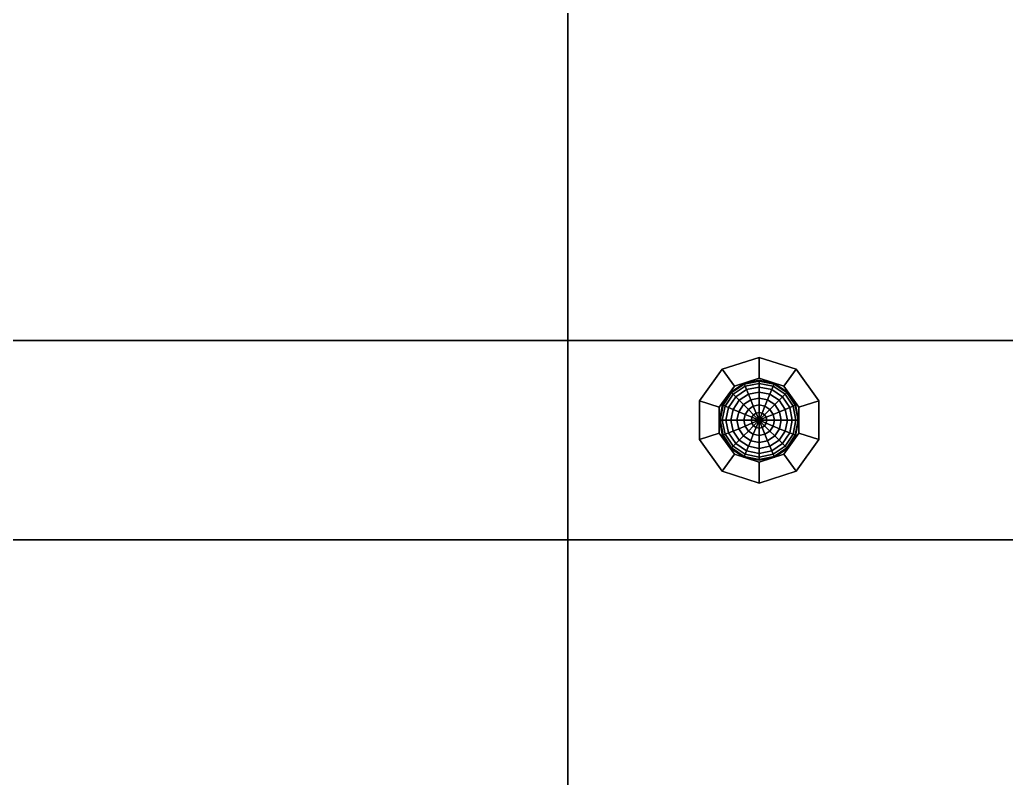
# Model space of a CAD drawing. Header units: millimetres. Extents: x -11 to 11, y -5.8 to 5.8.
# Drawn here: x -9.763 to -8.525, y -4.811 to -3.86 of the extents above; entities that cross this region are included whole.
import ezdxf

# ---------------------------------------------------------------- set-up
doc = ezdxf.new("R2010")
doc.units = ezdxf.units.MM
for name, color, linetype in [('copertura', 8, 'Continuous'), ('cromato', 251, 'Continuous'), ('lampada', 7, 'Continuous'), ('pavimento_balcone', 254, 'Continuous'), ('pavimento_pt', 7, 'Continuous'), ('rolf', 254, 'Continuous')]:
    doc.layers.add(name, color=color, linetype=linetype)

msp = doc.modelspace()

# ---------------------------------------------------------------- linework, layer by layer
at = {"layer": 'copertura'}
for points in [[(-11, -0.0125, 6.3), (-11, -4.2625, 6.3), (0, -4.2625, 6.3), (0, -0.0125, 6.3)], [(-11, -4.2625, 6.3), (-11, -5.7625, 6.3), (3.3, -5.7625, 6.3), (3.3, -4.2625, 6.3)]]:
    msp.add_3dface(points, dxfattribs=at)
at = {"layer": 'cromato'}
for points in [[(-8.835, -4.31, 2.7), (-8.835, -4.2837, 2.7), (-8.8813, -4.2987, 2.7), (-8.8659, -4.32, 2.7)], [(-8.8659, -4.32, 2.675), (-8.8813, -4.2987, 2.675), (-8.835, -4.2837, 2.675), (-8.835, -4.31, 2.675)], [(-8.8813, -4.2987, 2.7), (-8.835, -4.2837, 2.7), (-8.835, -4.2837, 2.675), (-8.8813, -4.2987, 2.675)], [(-8.835, -4.31, 5.7), (-8.835, -4.2837, 5.7), (-8.8813, -4.2987, 5.7), (-8.8659, -4.32, 5.7)], [(-8.8659, -4.32, 5.675), (-8.8813, -4.2987, 5.675), (-8.835, -4.2837, 5.675), (-8.835, -4.31, 5.675)], [(-8.8813, -4.2987, 5.7), (-8.835, -4.2837, 5.7), (-8.835, -4.2837, 5.675), (-8.8813, -4.2987, 5.675)], [(-8.8041, -4.32, 2.7), (-8.7886, -4.2987, 2.7), (-8.835, -4.2837, 2.7), (-8.835, -4.31, 2.7)], [(-8.835, -4.31, 2.675), (-8.835, -4.2837, 2.675), (-8.7886, -4.2987, 2.675), (-8.8041, -4.32, 2.675)], [(-8.835, -4.31, 2.7), (-8.835, -4.2837, 2.7), (-8.835, -4.2837, 2.675), (-8.835, -4.31, 2.675)], [(-8.835, -4.2837, 2.7), (-8.7886, -4.2987, 2.7), (-8.7886, -4.2987, 2.675), (-8.835, -4.2837, 2.675)], [(-8.835, -4.2837, 2.7), (-8.835, -4.31, 2.7), (-8.835, -4.31, 2.675), (-8.835, -4.2837, 2.675)], [(-8.8041, -4.32, 5.7), (-8.7886, -4.2987, 5.7), (-8.835, -4.2837, 5.7), (-8.835, -4.31, 5.7)], [(-8.835, -4.31, 5.675), (-8.835, -4.2837, 5.675), (-8.7886, -4.2987, 5.675), (-8.8041, -4.32, 5.675)], [(-8.835, -4.31, 5.7), (-8.835, -4.2837, 5.7), (-8.835, -4.2837, 5.675), (-8.835, -4.31, 5.675)], [(-8.835, -4.2837, 5.7), (-8.7886, -4.2987, 5.7), (-8.7886, -4.2987, 5.675), (-8.835, -4.2837, 5.675)], [(-8.835, -4.2837, 5.7), (-8.835, -4.31, 5.7), (-8.835, -4.31, 5.675), (-8.835, -4.2837, 5.675)], [(-8.8659, -4.32, 2.7), (-8.8813, -4.2987, 2.7), (-8.91, -4.3382, 2.7), (-8.885, -4.3463, 2.7)], [(-8.885, -4.3463, 2.675), (-8.91, -4.3382, 2.675), (-8.8813, -4.2987, 2.675), (-8.8659, -4.32, 2.675)], [(-8.91, -4.3382, 2.7), (-8.8813, -4.2987, 2.7), (-8.8813, -4.2987, 2.675), (-8.91, -4.3382, 2.675)], [(-8.8659, -4.32, 5.7), (-8.8813, -4.2987, 5.7), (-8.91, -4.3382, 5.7), (-8.885, -4.3463, 5.7)], [(-8.885, -4.3463, 5.675), (-8.91, -4.3382, 5.675), (-8.8813, -4.2987, 5.675), (-8.8659, -4.32, 5.675)], [(-8.91, -4.3382, 5.7), (-8.8813, -4.2987, 5.7), (-8.8813, -4.2987, 5.675), (-8.91, -4.3382, 5.675)], [(-8.8659, -4.32, 2.7), (-8.8813, -4.2987, 2.7), (-8.8813, -4.2987, 2.675), (-8.8659, -4.32, 2.675)], [(-8.8813, -4.2987, 2.7), (-8.8659, -4.32, 2.7), (-8.8659, -4.32, 2.675), (-8.8813, -4.2987, 2.675)], [(-8.8659, -4.32, 5.7), (-8.8813, -4.2987, 5.7), (-8.8813, -4.2987, 5.675), (-8.8659, -4.32, 5.675)], [(-8.8813, -4.2987, 5.7), (-8.8659, -4.32, 5.7), (-8.8659, -4.32, 5.675), (-8.8813, -4.2987, 5.675)], [(-8.7886, -4.2987, 2.7), (-8.8041, -4.32, 2.7), (-8.8041, -4.32, 2.675), (-8.7886, -4.2987, 2.675)], [(-8.785, -4.3463, 2.7), (-8.76, -4.3382, 2.7), (-8.7886, -4.2987, 2.7), (-8.8041, -4.32, 2.7)], [(-8.8041, -4.32, 2.675), (-8.7886, -4.2987, 2.675), (-8.76, -4.3382, 2.675), (-8.785, -4.3463, 2.675)], [(-8.8041, -4.32, 2.7), (-8.7886, -4.2987, 2.7), (-8.7886, -4.2987, 2.675), (-8.8041, -4.32, 2.675)], [(-8.7886, -4.2987, 5.7), (-8.8041, -4.32, 5.7), (-8.8041, -4.32, 5.675), (-8.7886, -4.2987, 5.675)], [(-8.785, -4.3463, 5.7), (-8.76, -4.3382, 5.7), (-8.7886, -4.2987, 5.7), (-8.8041, -4.32, 5.7)], [(-8.8041, -4.32, 5.675), (-8.7886, -4.2987, 5.675), (-8.76, -4.3382, 5.675), (-8.785, -4.3463, 5.675)], [(-8.8041, -4.32, 5.7), (-8.7886, -4.2987, 5.7), (-8.7886, -4.2987, 5.675), (-8.8041, -4.32, 5.675)], [(-8.7886, -4.2987, 2.7), (-8.76, -4.3382, 2.7), (-8.76, -4.3382, 2.675), (-8.7886, -4.2987, 2.675)], [(-8.7886, -4.2987, 5.7), (-8.76, -4.3382, 5.7), (-8.76, -4.3382, 5.675), (-8.7886, -4.2987, 5.675)], [(-8.835, -4.31, 2.675), (-8.8659, -4.32, 2.675), (-8.8659, -4.32, 2.7), (-8.835, -4.31, 2.7)], [(-8.835, -4.31, 5.675), (-8.8659, -4.32, 5.675), (-8.8659, -4.32, 5.7), (-8.835, -4.31, 5.7)], [(-8.8041, -4.32, 2.675), (-8.835, -4.31, 2.675), (-8.835, -4.31, 2.7), (-8.8041, -4.32, 2.7)], [(-8.8041, -4.32, 5.675), (-8.835, -4.31, 5.675), (-8.835, -4.31, 5.7), (-8.8041, -4.32, 5.7)], [(-8.8659, -4.32, 2.675), (-8.885, -4.3463, 2.675), (-8.885, -4.3463, 2.7), (-8.8659, -4.32, 2.7)], [(-8.8659, -4.32, 5.675), (-8.885, -4.3463, 5.675), (-8.885, -4.3463, 5.7), (-8.8659, -4.32, 5.7)], [(-8.785, -4.3463, 2.675), (-8.8041, -4.32, 2.675), (-8.8041, -4.32, 2.7), (-8.785, -4.3463, 2.7)], [(-8.785, -4.3463, 5.675), (-8.8041, -4.32, 5.675), (-8.8041, -4.32, 5.7), (-8.785, -4.3463, 5.7)], [(-8.885, -4.3463, 2.7), (-8.91, -4.3382, 2.7), (-8.91, -4.3382, 2.675), (-8.885, -4.3463, 2.675)], [(-8.885, -4.3788, 2.7), (-8.91, -4.3869, 2.7), (-8.91, -4.3382, 2.7), (-8.885, -4.3463, 2.7)], [(-8.885, -4.3463, 2.675), (-8.91, -4.3382, 2.675), (-8.91, -4.3869, 2.675), (-8.885, -4.3788, 2.675)], [(-8.885, -4.3463, 2.7), (-8.91, -4.3382, 2.7), (-8.91, -4.3382, 2.675), (-8.885, -4.3463, 2.675)], [(-8.91, -4.3382, 2.7), (-8.91, -4.3869, 2.7), (-8.91, -4.3869, 2.675), (-8.91, -4.3382, 2.675)], [(-8.885, -4.3463, 5.7), (-8.91, -4.3382, 5.7), (-8.91, -4.3382, 5.675), (-8.885, -4.3463, 5.675)], [(-8.885, -4.3788, 5.7), (-8.91, -4.3869, 5.7), (-8.91, -4.3382, 5.7), (-8.885, -4.3463, 5.7)], [(-8.885, -4.3463, 5.675), (-8.91, -4.3382, 5.675), (-8.91, -4.3869, 5.675), (-8.885, -4.3788, 5.675)], [(-8.885, -4.3463, 5.7), (-8.91, -4.3382, 5.7), (-8.91, -4.3382, 5.675), (-8.885, -4.3463, 5.675)], [(-8.91, -4.3382, 5.7), (-8.91, -4.3869, 5.7), (-8.91, -4.3869, 5.675), (-8.91, -4.3382, 5.675)], [(-8.785, -4.3788, 2.7), (-8.76, -4.3869, 2.7), (-8.76, -4.3382, 2.7), (-8.785, -4.3463, 2.7)], [(-8.785, -4.3463, 2.675), (-8.76, -4.3382, 2.675), (-8.76, -4.3869, 2.675), (-8.785, -4.3788, 2.675)], [(-8.785, -4.3463, 2.7), (-8.76, -4.3382, 2.7), (-8.76, -4.3382, 2.675), (-8.785, -4.3463, 2.675)], [(-8.76, -4.3382, 2.7), (-8.785, -4.3463, 2.7), (-8.785, -4.3463, 2.675), (-8.76, -4.3382, 2.675)], [(-8.785, -4.3788, 5.7), (-8.76, -4.3869, 5.7), (-8.76, -4.3382, 5.7), (-8.785, -4.3463, 5.7)], [(-8.785, -4.3463, 5.675), (-8.76, -4.3382, 5.675), (-8.76, -4.3869, 5.675), (-8.785, -4.3788, 5.675)], [(-8.785, -4.3463, 5.7), (-8.76, -4.3382, 5.7), (-8.76, -4.3382, 5.675), (-8.785, -4.3463, 5.675)], [(-8.76, -4.3382, 5.7), (-8.785, -4.3463, 5.7), (-8.785, -4.3463, 5.675), (-8.76, -4.3382, 5.675)], [(-8.76, -4.3382, 2.7), (-8.76, -4.3869, 2.7), (-8.76, -4.3869, 2.675), (-8.76, -4.3382, 2.675)], [(-8.76, -4.3382, 5.7), (-8.76, -4.3869, 5.7), (-8.76, -4.3869, 5.675), (-8.76, -4.3382, 5.675)], [(-8.885, -4.3788, 2.675), (-8.885, -4.3463, 2.675), (-8.885, -4.3463, 2.7), (-8.885, -4.3788, 2.7)], [(-8.885, -4.3788, 5.675), (-8.885, -4.3463, 5.675), (-8.885, -4.3463, 5.7), (-8.885, -4.3788, 5.7)], [(-8.785, -4.3788, 2.675), (-8.785, -4.3463, 2.675), (-8.785, -4.3463, 2.7), (-8.785, -4.3788, 2.7)], [(-8.785, -4.3788, 5.675), (-8.785, -4.3463, 5.675), (-8.785, -4.3463, 5.7), (-8.785, -4.3788, 5.7)], [(-8.91, -4.3869, 2.7), (-8.885, -4.3788, 2.7), (-8.885, -4.3788, 2.675), (-8.91, -4.3869, 2.675)], [(-8.8659, -4.4051, 2.7), (-8.8813, -4.4263, 2.7), (-8.91, -4.3869, 2.7), (-8.885, -4.3788, 2.7)], [(-8.885, -4.3788, 2.675), (-8.91, -4.3869, 2.675), (-8.8813, -4.4263, 2.675), (-8.8659, -4.4051, 2.675)], [(-8.885, -4.3788, 2.7), (-8.91, -4.3869, 2.7), (-8.91, -4.3869, 2.675), (-8.885, -4.3788, 2.675)], [(-8.91, -4.3869, 5.7), (-8.885, -4.3788, 5.7), (-8.885, -4.3788, 5.675), (-8.91, -4.3869, 5.675)], [(-8.8659, -4.4051, 5.7), (-8.8813, -4.4263, 5.7), (-8.91, -4.3869, 5.7), (-8.885, -4.3788, 5.7)], [(-8.885, -4.3788, 5.675), (-8.91, -4.3869, 5.675), (-8.8813, -4.4263, 5.675), (-8.8659, -4.4051, 5.675)], [(-8.885, -4.3788, 5.7), (-8.91, -4.3869, 5.7), (-8.91, -4.3869, 5.675), (-8.885, -4.3788, 5.675)], [(-8.8659, -4.4051, 2.675), (-8.885, -4.3788, 2.675), (-8.885, -4.3788, 2.7), (-8.8659, -4.4051, 2.7)], [(-8.8659, -4.4051, 5.675), (-8.885, -4.3788, 5.675), (-8.885, -4.3788, 5.7), (-8.8659, -4.4051, 5.7)], [(-8.785, -4.3788, 2.7), (-8.76, -4.3869, 2.7), (-8.7886, -4.4263, 2.7), (-8.8041, -4.4051, 2.7)], [(-8.8041, -4.4051, 2.675), (-8.7886, -4.4263, 2.675), (-8.76, -4.3869, 2.675), (-8.785, -4.3788, 2.675)], [(-8.785, -4.3788, 2.675), (-8.8041, -4.4051, 2.675), (-8.8041, -4.4051, 2.7), (-8.785, -4.3788, 2.7)], [(-8.785, -4.3788, 5.7), (-8.76, -4.3869, 5.7), (-8.7886, -4.4263, 5.7), (-8.8041, -4.4051, 5.7)], [(-8.8041, -4.4051, 5.675), (-8.7886, -4.4263, 5.675), (-8.76, -4.3869, 5.675), (-8.785, -4.3788, 5.675)], [(-8.785, -4.3788, 5.675), (-8.8041, -4.4051, 5.675), (-8.8041, -4.4051, 5.7), (-8.785, -4.3788, 5.7)], [(-8.76, -4.3869, 2.7), (-8.785, -4.3788, 2.7), (-8.785, -4.3788, 2.675), (-8.76, -4.3869, 2.675)], [(-8.76, -4.3869, 2.7), (-8.785, -4.3788, 2.7), (-8.785, -4.3788, 2.675), (-8.76, -4.3869, 2.675)], [(-8.76, -4.3869, 5.7), (-8.785, -4.3788, 5.7), (-8.785, -4.3788, 5.675), (-8.76, -4.3869, 5.675)], [(-8.76, -4.3869, 5.7), (-8.785, -4.3788, 5.7), (-8.785, -4.3788, 5.675), (-8.76, -4.3869, 5.675)], [(-8.91, -4.3869, 2.7), (-8.8813, -4.4263, 2.7), (-8.8813, -4.4263, 2.675), (-8.91, -4.3869, 2.675)], [(-8.91, -4.3869, 5.7), (-8.8813, -4.4263, 5.7), (-8.8813, -4.4263, 5.675), (-8.91, -4.3869, 5.675)], [(-8.7886, -4.4263, 2.7), (-8.76, -4.3869, 2.7), (-8.76, -4.3869, 2.675), (-8.7886, -4.4263, 2.675)], [(-8.7886, -4.4263, 5.7), (-8.76, -4.3869, 5.7), (-8.76, -4.3869, 5.675), (-8.7886, -4.4263, 5.675)], [(-8.8813, -4.4263, 2.7), (-8.8659, -4.4051, 2.7), (-8.8659, -4.4051, 2.675), (-8.8813, -4.4263, 2.675)], [(-8.835, -4.4151, 2.7), (-8.835, -4.4414, 2.7), (-8.8813, -4.4263, 2.7), (-8.8659, -4.4051, 2.7)], [(-8.8659, -4.4051, 2.675), (-8.8813, -4.4263, 2.675), (-8.835, -4.4414, 2.675), (-8.835, -4.4151, 2.675)], [(-8.8659, -4.4051, 2.7), (-8.8813, -4.4263, 2.7), (-8.8813, -4.4263, 2.675), (-8.8659, -4.4051, 2.675)], [(-8.8813, -4.4263, 5.7), (-8.8659, -4.4051, 5.7), (-8.8659, -4.4051, 5.675), (-8.8813, -4.4263, 5.675)], [(-8.835, -4.4151, 5.7), (-8.835, -4.4414, 5.7), (-8.8813, -4.4263, 5.7), (-8.8659, -4.4051, 5.7)], [(-8.8659, -4.4051, 5.675), (-8.8813, -4.4263, 5.675), (-8.835, -4.4414, 5.675), (-8.835, -4.4151, 5.675)], [(-8.8659, -4.4051, 5.7), (-8.8813, -4.4263, 5.7), (-8.8813, -4.4263, 5.675), (-8.8659, -4.4051, 5.675)], [(-8.835, -4.4151, 2.675), (-8.8659, -4.4051, 2.675), (-8.8659, -4.4051, 2.7), (-8.835, -4.4151, 2.7)], [(-8.835, -4.4151, 5.675), (-8.8659, -4.4051, 5.675), (-8.8659, -4.4051, 5.7), (-8.835, -4.4151, 5.7)], [(-8.8041, -4.4051, 2.7), (-8.7886, -4.4263, 2.7), (-8.835, -4.4414, 2.7), (-8.835, -4.4151, 2.7)], [(-8.835, -4.4151, 2.675), (-8.835, -4.4414, 2.675), (-8.7886, -4.4263, 2.675), (-8.8041, -4.4051, 2.675)], [(-8.8041, -4.4051, 2.675), (-8.835, -4.4151, 2.675), (-8.835, -4.4151, 2.7), (-8.8041, -4.4051, 2.7)], [(-8.8041, -4.4051, 5.7), (-8.7886, -4.4263, 5.7), (-8.835, -4.4414, 5.7), (-8.835, -4.4151, 5.7)], [(-8.835, -4.4151, 5.675), (-8.835, -4.4414, 5.675), (-8.7886, -4.4263, 5.675), (-8.8041, -4.4051, 5.675)], [(-8.8041, -4.4051, 5.675), (-8.835, -4.4151, 5.675), (-8.835, -4.4151, 5.7), (-8.8041, -4.4051, 5.7)], [(-8.7886, -4.4263, 2.7), (-8.8041, -4.4051, 2.7), (-8.8041, -4.4051, 2.675), (-8.7886, -4.4263, 2.675)], [(-8.8041, -4.4051, 2.7), (-8.7886, -4.4263, 2.7), (-8.7886, -4.4263, 2.675), (-8.8041, -4.4051, 2.675)], [(-8.7886, -4.4263, 5.7), (-8.8041, -4.4051, 5.7), (-8.8041, -4.4051, 5.675), (-8.7886, -4.4263, 5.675)], [(-8.8041, -4.4051, 5.7), (-8.7886, -4.4263, 5.7), (-8.7886, -4.4263, 5.675), (-8.8041, -4.4051, 5.675)], [(-8.835, -4.4414, 2.7), (-8.835, -4.4151, 2.7), (-8.835, -4.4151, 2.675), (-8.835, -4.4414, 2.675)], [(-8.835, -4.4151, 2.7), (-8.835, -4.4414, 2.7), (-8.835, -4.4414, 2.675), (-8.835, -4.4151, 2.675)], [(-8.835, -4.4414, 5.7), (-8.835, -4.4151, 5.7), (-8.835, -4.4151, 5.675), (-8.835, -4.4414, 5.675)], [(-8.835, -4.4151, 5.7), (-8.835, -4.4414, 5.7), (-8.835, -4.4414, 5.675), (-8.835, -4.4151, 5.675)], [(-8.8813, -4.4263, 2.7), (-8.835, -4.4414, 2.7), (-8.835, -4.4414, 2.675), (-8.8813, -4.4263, 2.675)], [(-8.8813, -4.4263, 5.7), (-8.835, -4.4414, 5.7), (-8.835, -4.4414, 5.675), (-8.8813, -4.4263, 5.675)], [(-8.835, -4.4414, 2.7), (-8.7886, -4.4263, 2.7), (-8.7886, -4.4263, 2.675), (-8.835, -4.4414, 2.675)], [(-8.835, -4.4414, 5.7), (-8.7886, -4.4263, 5.7), (-8.7886, -4.4263, 5.675), (-8.835, -4.4414, 5.675)]]:
    msp.add_3dface(points, dxfattribs=at)
at = {"layer": 'lampada'}
for points in [[(-8.8697, -4.3279, 2.6652), (-8.8537, -4.3172, 2.6652), (-8.8541, -4.3164, 2.675), (-8.8703, -4.3272, 2.675)], [(-8.8697, -4.3279, 5.6652), (-8.8537, -4.3172, 5.6652), (-8.8541, -4.3164, 5.675), (-8.8703, -4.3272, 5.675)], [(-8.8676, -4.3299, 2.6559), (-8.8527, -4.3199, 2.6559), (-8.8537, -4.3172, 2.6652), (-8.8697, -4.3279, 2.6652)], [(-8.8676, -4.3299, 5.6559), (-8.8527, -4.3199, 5.6559), (-8.8537, -4.3172, 5.6652), (-8.8697, -4.3279, 5.6652)], [(-8.8537, -4.3172, 2.6652), (-8.835, -4.3135, 2.6652), (-8.835, -4.3125, 2.675), (-8.8541, -4.3164, 2.675)], [(-8.8537, -4.3172, 5.6652), (-8.835, -4.3135, 5.6652), (-8.835, -4.3125, 5.675), (-8.8541, -4.3164, 5.675)], [(-8.8527, -4.3199, 2.6559), (-8.835, -4.3164, 2.6559), (-8.835, -4.3135, 2.6652), (-8.8537, -4.3172, 2.6652)], [(-8.8527, -4.3199, 5.6559), (-8.835, -4.3164, 5.6559), (-8.835, -4.3135, 5.6652), (-8.8537, -4.3172, 5.6652)], [(-8.8509, -4.3241, 2.6472), (-8.835, -4.321, 2.6472), (-8.835, -4.3164, 2.6559), (-8.8527, -4.3199, 2.6559)], [(-8.8509, -4.3241, 5.6472), (-8.835, -4.321, 5.6472), (-8.835, -4.3164, 5.6559), (-8.8527, -4.3199, 5.6559)], [(-8.835, -4.3135, 2.6652), (-8.8162, -4.3172, 2.6652), (-8.8158, -4.3164, 2.675), (-8.835, -4.3125, 2.675)], [(-8.835, -4.3135, 5.6652), (-8.8162, -4.3172, 5.6652), (-8.8158, -4.3164, 5.675), (-8.835, -4.3125, 5.675)], [(-8.835, -4.3164, 2.6559), (-8.8173, -4.3199, 2.6559), (-8.8162, -4.3172, 2.6652), (-8.835, -4.3135, 2.6652)], [(-8.835, -4.3164, 5.6559), (-8.8173, -4.3199, 5.6559), (-8.8162, -4.3172, 5.6652), (-8.835, -4.3135, 5.6652)], [(-8.835, -4.321, 2.6472), (-8.8191, -4.3241, 2.6472), (-8.8173, -4.3199, 2.6559), (-8.835, -4.3164, 2.6559)], [(-8.835, -4.321, 5.6472), (-8.8191, -4.3241, 5.6472), (-8.8173, -4.3199, 5.6559), (-8.835, -4.3164, 5.6559)], [(-8.8173, -4.3199, 2.6559), (-8.8023, -4.3299, 2.6559), (-8.8003, -4.3279, 2.6652), (-8.8162, -4.3172, 2.6652)], [(-8.8173, -4.3199, 5.6559), (-8.8023, -4.3299, 5.6559), (-8.8003, -4.3279, 5.6652), (-8.8162, -4.3172, 5.6652)], [(-8.8162, -4.3172, 2.6652), (-8.8003, -4.3279, 2.6652), (-8.7996, -4.3272, 2.675), (-8.8158, -4.3164, 2.675)], [(-8.8162, -4.3172, 5.6652), (-8.8003, -4.3279, 5.6652), (-8.7996, -4.3272, 5.675), (-8.8158, -4.3164, 5.675)], [(-8.8803, -4.3438, 2.6652), (-8.8697, -4.3279, 2.6652), (-8.8703, -4.3272, 2.675), (-8.8812, -4.3434, 2.675)], [(-8.8803, -4.3438, 5.6652), (-8.8697, -4.3279, 5.6652), (-8.8703, -4.3272, 5.675), (-8.8812, -4.3434, 5.675)], [(-8.8777, -4.3449, 2.6559), (-8.8676, -4.3299, 2.6559), (-8.8697, -4.3279, 2.6652), (-8.8803, -4.3438, 2.6652)], [(-8.8777, -4.3449, 5.6559), (-8.8676, -4.3299, 5.6559), (-8.8697, -4.3279, 5.6652), (-8.8803, -4.3438, 5.6652)], [(-8.8734, -4.3466, 2.6472), (-8.8644, -4.3332, 2.6472), (-8.8676, -4.3299, 2.6559), (-8.8777, -4.3449, 2.6559)], [(-8.8734, -4.3466, 5.6472), (-8.8644, -4.3332, 5.6472), (-8.8676, -4.3299, 5.6559), (-8.8777, -4.3449, 5.6559)], [(-8.8644, -4.3332, 2.6472), (-8.8509, -4.3241, 2.6472), (-8.8527, -4.3199, 2.6559), (-8.8676, -4.3299, 2.6559)], [(-8.8644, -4.3332, 5.6472), (-8.8509, -4.3241, 5.6472), (-8.8527, -4.3199, 5.6559), (-8.8676, -4.3299, 5.6559)], [(-8.86, -4.3375, 2.6396), (-8.8485, -4.3299, 2.6396), (-8.8509, -4.3241, 2.6472), (-8.8644, -4.3332, 2.6472)], [(-8.86, -4.3375, 5.6396), (-8.8485, -4.3299, 5.6396), (-8.8509, -4.3241, 5.6472), (-8.8644, -4.3332, 5.6472)], [(-8.8546, -4.3429, 2.6334), (-8.8456, -4.3369, 2.6334), (-8.8485, -4.3299, 2.6396), (-8.86, -4.3375, 2.6396)], [(-8.8546, -4.3429, 5.6334), (-8.8456, -4.3369, 5.6334), (-8.8485, -4.3299, 5.6396), (-8.86, -4.3375, 5.6396)], [(-8.8485, -4.3299, 2.6396), (-8.835, -4.3272, 2.6396), (-8.835, -4.321, 2.6472), (-8.8509, -4.3241, 2.6472)], [(-8.8485, -4.3299, 5.6396), (-8.835, -4.3272, 5.6396), (-8.835, -4.321, 5.6472), (-8.8509, -4.3241, 5.6472)], [(-8.8456, -4.3369, 2.6334), (-8.835, -4.3348, 2.6334), (-8.835, -4.3272, 2.6396), (-8.8485, -4.3299, 2.6396)], [(-8.8456, -4.3369, 5.6334), (-8.835, -4.3348, 5.6334), (-8.835, -4.3272, 5.6396), (-8.8485, -4.3299, 5.6396)], [(-8.835, -4.3272, 2.6396), (-8.8214, -4.3299, 2.6396), (-8.8191, -4.3241, 2.6472), (-8.835, -4.321, 2.6472)], [(-8.835, -4.3272, 5.6396), (-8.8214, -4.3299, 5.6396), (-8.8191, -4.3241, 5.6472), (-8.835, -4.321, 5.6472)], [(-8.835, -4.3348, 2.6334), (-8.8243, -4.3369, 2.6334), (-8.8214, -4.3299, 2.6396), (-8.835, -4.3272, 2.6396)], [(-8.835, -4.3348, 5.6334), (-8.8243, -4.3369, 5.6334), (-8.8214, -4.3299, 5.6396), (-8.835, -4.3272, 5.6396)], [(-8.8243, -4.3369, 2.6334), (-8.8153, -4.3429, 2.6334), (-8.81, -4.3375, 2.6396), (-8.8214, -4.3299, 2.6396)], [(-8.8243, -4.3369, 5.6334), (-8.8153, -4.3429, 5.6334), (-8.81, -4.3375, 5.6396), (-8.8214, -4.3299, 5.6396)], [(-8.8214, -4.3299, 2.6396), (-8.81, -4.3375, 2.6396), (-8.8056, -4.3332, 2.6472), (-8.8191, -4.3241, 2.6472)], [(-8.8214, -4.3299, 5.6396), (-8.81, -4.3375, 5.6396), (-8.8056, -4.3332, 5.6472), (-8.8191, -4.3241, 5.6472)], [(-8.8191, -4.3241, 2.6472), (-8.8056, -4.3332, 2.6472), (-8.8023, -4.3299, 2.6559), (-8.8173, -4.3199, 2.6559)], [(-8.8191, -4.3241, 5.6472), (-8.8056, -4.3332, 5.6472), (-8.8023, -4.3299, 5.6559), (-8.8173, -4.3199, 5.6559)], [(-8.8056, -4.3332, 2.6472), (-8.7966, -4.3466, 2.6472), (-8.7923, -4.3449, 2.6559), (-8.8023, -4.3299, 2.6559)], [(-8.8056, -4.3332, 5.6472), (-8.7966, -4.3466, 5.6472), (-8.7923, -4.3449, 5.6559), (-8.8023, -4.3299, 5.6559)], [(-8.8023, -4.3299, 2.6559), (-8.7923, -4.3449, 2.6559), (-8.7897, -4.3438, 2.6652), (-8.8003, -4.3279, 2.6652)], [(-8.8023, -4.3299, 5.6559), (-8.7923, -4.3449, 5.6559), (-8.7897, -4.3438, 5.6652), (-8.8003, -4.3279, 5.6652)], [(-8.8003, -4.3279, 2.6652), (-8.7897, -4.3438, 2.6652), (-8.7888, -4.3434, 2.675), (-8.7996, -4.3272, 2.675)], [(-8.8003, -4.3279, 5.6652), (-8.7897, -4.3438, 5.6652), (-8.7888, -4.3434, 5.675), (-8.7996, -4.3272, 5.675)], [(-8.884, -4.3625, 2.6652), (-8.8803, -4.3438, 2.6652), (-8.8812, -4.3434, 2.675), (-8.885, -4.3625, 2.675)], [(-8.884, -4.3625, 5.6652), (-8.8803, -4.3438, 5.6652), (-8.8812, -4.3434, 5.675), (-8.885, -4.3625, 5.675)], [(-8.8676, -4.349, 2.6396), (-8.86, -4.3375, 2.6396), (-8.8644, -4.3332, 2.6472), (-8.8734, -4.3466, 2.6472)], [(-8.8676, -4.349, 5.6396), (-8.86, -4.3375, 5.6396), (-8.8644, -4.3332, 5.6472), (-8.8734, -4.3466, 5.6472)], [(-8.8606, -4.3519, 2.6334), (-8.8546, -4.3429, 2.6334), (-8.86, -4.3375, 2.6396), (-8.8676, -4.349, 2.6396)], [(-8.8606, -4.3519, 5.6334), (-8.8546, -4.3429, 5.6334), (-8.86, -4.3375, 5.6396), (-8.8676, -4.349, 5.6396)], [(-8.8527, -4.3552, 2.6288), (-8.8485, -4.349, 2.6288), (-8.8546, -4.3429, 2.6334), (-8.8606, -4.3519, 2.6334)], [(-8.8527, -4.3552, 5.6288), (-8.8485, -4.349, 5.6288), (-8.8546, -4.3429, 5.6334), (-8.8606, -4.3519, 5.6334)], [(-8.8485, -4.349, 2.6288), (-8.8423, -4.3449, 2.6288), (-8.8456, -4.3369, 2.6334), (-8.8546, -4.3429, 2.6334)], [(-8.8485, -4.349, 5.6288), (-8.8423, -4.3449, 5.6288), (-8.8456, -4.3369, 5.6334), (-8.8546, -4.3429, 5.6334)], [(-8.8423, -4.3449, 2.6288), (-8.835, -4.3434, 2.6288), (-8.835, -4.3348, 2.6334), (-8.8456, -4.3369, 2.6334)], [(-8.8423, -4.3449, 5.6288), (-8.835, -4.3434, 5.6288), (-8.835, -4.3348, 5.6334), (-8.8456, -4.3369, 5.6334)], [(-8.8387, -4.3535, 2.626), (-8.835, -4.3528, 2.626), (-8.835, -4.3434, 2.6288), (-8.8423, -4.3449, 2.6288)], [(-8.8387, -4.3535, 5.626), (-8.835, -4.3528, 5.626), (-8.835, -4.3434, 5.6288), (-8.8423, -4.3449, 5.6288)], [(-8.835, -4.3434, 2.6288), (-8.8277, -4.3449, 2.6288), (-8.8243, -4.3369, 2.6334), (-8.835, -4.3348, 2.6334)], [(-8.835, -4.3434, 5.6288), (-8.8277, -4.3449, 5.6288), (-8.8243, -4.3369, 5.6334), (-8.835, -4.3348, 5.6334)], [(-8.835, -4.3528, 2.626), (-8.8312, -4.3535, 2.626), (-8.8277, -4.3449, 2.6288), (-8.835, -4.3434, 2.6288)], [(-8.835, -4.3528, 5.626), (-8.8312, -4.3535, 5.626), (-8.8277, -4.3449, 5.6288), (-8.835, -4.3434, 5.6288)], [(-8.8277, -4.3449, 2.6288), (-8.8214, -4.349, 2.6288), (-8.8153, -4.3429, 2.6334), (-8.8243, -4.3369, 2.6334)], [(-8.8277, -4.3449, 5.6288), (-8.8214, -4.349, 5.6288), (-8.8153, -4.3429, 5.6334), (-8.8243, -4.3369, 5.6334)], [(-8.8214, -4.349, 2.6288), (-8.8173, -4.3552, 2.6288), (-8.8093, -4.3519, 2.6334), (-8.8153, -4.3429, 2.6334)], [(-8.8214, -4.349, 5.6288), (-8.8173, -4.3552, 5.6288), (-8.8093, -4.3519, 5.6334), (-8.8153, -4.3429, 5.6334)], [(-8.8153, -4.3429, 2.6334), (-8.8093, -4.3519, 2.6334), (-8.8023, -4.349, 2.6396), (-8.81, -4.3375, 2.6396)], [(-8.8153, -4.3429, 5.6334), (-8.8093, -4.3519, 5.6334), (-8.8023, -4.349, 5.6396), (-8.81, -4.3375, 5.6396)], [(-8.81, -4.3375, 2.6396), (-8.8023, -4.349, 2.6396), (-8.7966, -4.3466, 2.6472), (-8.8056, -4.3332, 2.6472)], [(-8.81, -4.3375, 5.6396), (-8.8023, -4.349, 5.6396), (-8.7966, -4.3466, 5.6472), (-8.8056, -4.3332, 5.6472)], [(-8.7897, -4.3438, 2.6652), (-8.7859, -4.3625, 2.6652), (-8.785, -4.3625, 2.675), (-8.7888, -4.3434, 2.675)], [(-8.7897, -4.3438, 5.6652), (-8.7859, -4.3625, 5.6652), (-8.785, -4.3625, 5.675), (-8.7888, -4.3434, 5.675)], [(-8.8812, -4.3625, 2.6559), (-8.8777, -4.3449, 2.6559), (-8.8803, -4.3438, 2.6652), (-8.884, -4.3625, 2.6652)], [(-8.8812, -4.3625, 5.6559), (-8.8777, -4.3449, 5.6559), (-8.8803, -4.3438, 5.6652), (-8.884, -4.3625, 5.6652)], [(-8.8766, -4.3625, 2.6472), (-8.8734, -4.3466, 2.6472), (-8.8777, -4.3449, 2.6559), (-8.8812, -4.3625, 2.6559)], [(-8.8766, -4.3625, 5.6472), (-8.8734, -4.3466, 5.6472), (-8.8777, -4.3449, 5.6559), (-8.8812, -4.3625, 5.6559)], [(-8.8703, -4.3625, 2.6396), (-8.8676, -4.349, 2.6396), (-8.8734, -4.3466, 2.6472), (-8.8766, -4.3625, 2.6472)], [(-8.8703, -4.3625, 5.6396), (-8.8676, -4.349, 5.6396), (-8.8734, -4.3466, 5.6472), (-8.8766, -4.3625, 5.6472)], [(-8.8628, -4.3625, 2.6334), (-8.8606, -4.3519, 2.6334), (-8.8676, -4.349, 2.6396), (-8.8703, -4.3625, 2.6396)], [(-8.8628, -4.3625, 5.6334), (-8.8606, -4.3519, 5.6334), (-8.8676, -4.349, 5.6396), (-8.8703, -4.3625, 5.6396)], [(-8.8541, -4.3625, 2.6288), (-8.8527, -4.3552, 2.6288), (-8.8606, -4.3519, 2.6334), (-8.8628, -4.3625, 2.6334)], [(-8.8541, -4.3625, 5.6288), (-8.8527, -4.3552, 5.6288), (-8.8606, -4.3519, 5.6334), (-8.8628, -4.3625, 5.6334)], [(-8.8447, -4.3625, 2.626), (-8.844, -4.3588, 2.626), (-8.8527, -4.3552, 2.6288), (-8.8541, -4.3625, 2.6288)], [(-8.8447, -4.3625, 5.626), (-8.844, -4.3588, 5.626), (-8.8527, -4.3552, 5.6288), (-8.8541, -4.3625, 5.6288)], [(-8.844, -4.3588, 2.626), (-8.8419, -4.3557, 2.626), (-8.8485, -4.349, 2.6288), (-8.8527, -4.3552, 2.6288)], [(-8.844, -4.3588, 5.626), (-8.8419, -4.3557, 5.626), (-8.8485, -4.349, 5.6288), (-8.8527, -4.3552, 5.6288)], [(-8.8419, -4.3557, 2.626), (-8.8387, -4.3535, 2.626), (-8.8423, -4.3449, 2.6288), (-8.8485, -4.349, 2.6288)], [(-8.8419, -4.3557, 5.626), (-8.8387, -4.3535, 5.626), (-8.8423, -4.3449, 5.6288), (-8.8485, -4.349, 5.6288)], [(-8.835, -4.3625, 2.625), (-8.835, -4.3625, 2.625), (-8.8419, -4.3557, 2.626), (-8.844, -4.3588, 2.626)], [(-8.835, -4.3625, 5.625), (-8.835, -4.3625, 5.625), (-8.8419, -4.3557, 5.626), (-8.844, -4.3588, 5.626)], [(-8.835, -4.3625, 2.625), (-8.835, -4.3625, 2.625), (-8.8387, -4.3535, 2.626), (-8.8419, -4.3557, 2.626)], [(-8.835, -4.3625, 5.625), (-8.835, -4.3625, 5.625), (-8.8387, -4.3535, 5.626), (-8.8419, -4.3557, 5.626)], [(-8.835, -4.3625, 2.625), (-8.835, -4.3625, 2.625), (-8.835, -4.3528, 2.626), (-8.8387, -4.3535, 2.626)], [(-8.835, -4.3625, 5.625), (-8.835, -4.3625, 5.625), (-8.835, -4.3528, 5.626), (-8.8387, -4.3535, 5.626)], [(-8.835, -4.3625, 2.625), (-8.835, -4.3625, 2.625), (-8.8312, -4.3535, 2.626), (-8.835, -4.3528, 2.626)], [(-8.835, -4.3625, 5.625), (-8.835, -4.3625, 5.625), (-8.8312, -4.3535, 5.626), (-8.835, -4.3528, 5.626)], [(-8.835, -4.3625, 2.625), (-8.835, -4.3625, 2.625), (-8.8281, -4.3557, 2.626), (-8.8312, -4.3535, 2.626)], [(-8.835, -4.3625, 5.625), (-8.835, -4.3625, 5.625), (-8.8281, -4.3557, 5.626), (-8.8312, -4.3535, 5.626)], [(-8.835, -4.3625, 2.625), (-8.835, -4.3625, 2.625), (-8.826, -4.3588, 2.626), (-8.8281, -4.3557, 2.626)], [(-8.835, -4.3625, 5.625), (-8.835, -4.3625, 5.625), (-8.826, -4.3588, 5.626), (-8.8281, -4.3557, 5.626)], [(-8.8312, -4.3535, 2.626), (-8.8281, -4.3557, 2.626), (-8.8214, -4.349, 2.6288), (-8.8277, -4.3449, 2.6288)], [(-8.8312, -4.3535, 5.626), (-8.8281, -4.3557, 5.626), (-8.8214, -4.349, 5.6288), (-8.8277, -4.3449, 5.6288)], [(-8.8281, -4.3557, 2.626), (-8.826, -4.3588, 2.626), (-8.8173, -4.3552, 2.6288), (-8.8214, -4.349, 2.6288)], [(-8.8281, -4.3557, 5.626), (-8.826, -4.3588, 5.626), (-8.8173, -4.3552, 5.6288), (-8.8214, -4.349, 5.6288)], [(-8.826, -4.3588, 2.626), (-8.8252, -4.3625, 2.626), (-8.8158, -4.3625, 2.6288), (-8.8173, -4.3552, 2.6288)], [(-8.826, -4.3588, 5.626), (-8.8252, -4.3625, 5.626), (-8.8158, -4.3625, 5.6288), (-8.8173, -4.3552, 5.6288)], [(-8.8173, -4.3552, 2.6288), (-8.8158, -4.3625, 2.6288), (-8.8072, -4.3625, 2.6334), (-8.8093, -4.3519, 2.6334)], [(-8.8173, -4.3552, 5.6288), (-8.8158, -4.3625, 5.6288), (-8.8072, -4.3625, 5.6334), (-8.8093, -4.3519, 5.6334)], [(-8.8093, -4.3519, 2.6334), (-8.8072, -4.3625, 2.6334), (-8.7996, -4.3625, 2.6396), (-8.8023, -4.349, 2.6396)], [(-8.8093, -4.3519, 5.6334), (-8.8072, -4.3625, 5.6334), (-8.7996, -4.3625, 5.6396), (-8.8023, -4.349, 5.6396)], [(-8.8023, -4.349, 2.6396), (-8.7996, -4.3625, 2.6396), (-8.7934, -4.3625, 2.6472), (-8.7966, -4.3466, 2.6472)], [(-8.8023, -4.349, 5.6396), (-8.7996, -4.3625, 5.6396), (-8.7934, -4.3625, 5.6472), (-8.7966, -4.3466, 5.6472)], [(-8.7966, -4.3466, 2.6472), (-8.7934, -4.3625, 2.6472), (-8.7888, -4.3625, 2.6559), (-8.7923, -4.3449, 2.6559)], [(-8.7966, -4.3466, 5.6472), (-8.7934, -4.3625, 5.6472), (-8.7888, -4.3625, 5.6559), (-8.7923, -4.3449, 5.6559)], [(-8.7923, -4.3449, 2.6559), (-8.7888, -4.3625, 2.6559), (-8.7859, -4.3625, 2.6652), (-8.7897, -4.3438, 2.6652)], [(-8.7923, -4.3449, 5.6559), (-8.7888, -4.3625, 5.6559), (-8.7859, -4.3625, 5.6652), (-8.7897, -4.3438, 5.6652)], [(-8.8803, -4.3813, 2.6652), (-8.884, -4.3625, 2.6652), (-8.885, -4.3625, 2.675), (-8.8812, -4.3817, 2.675)], [(-8.8803, -4.3813, 5.6652), (-8.884, -4.3625, 5.6652), (-8.885, -4.3625, 5.675), (-8.8812, -4.3817, 5.675)], [(-8.8777, -4.3802, 2.6559), (-8.8812, -4.3625, 2.6559), (-8.884, -4.3625, 2.6652), (-8.8803, -4.3813, 2.6652)], [(-8.8777, -4.3802, 5.6559), (-8.8812, -4.3625, 5.6559), (-8.884, -4.3625, 5.6652), (-8.8803, -4.3813, 5.6652)], [(-8.8734, -4.3785, 2.6472), (-8.8766, -4.3625, 2.6472), (-8.8812, -4.3625, 2.6559), (-8.8777, -4.3802, 2.6559)], [(-8.8734, -4.3785, 5.6472), (-8.8766, -4.3625, 5.6472), (-8.8812, -4.3625, 5.6559), (-8.8777, -4.3802, 5.6559)], [(-8.8676, -4.3761, 2.6396), (-8.8703, -4.3625, 2.6396), (-8.8766, -4.3625, 2.6472), (-8.8734, -4.3785, 2.6472)], [(-8.8676, -4.3761, 5.6396), (-8.8703, -4.3625, 5.6396), (-8.8766, -4.3625, 5.6472), (-8.8734, -4.3785, 5.6472)], [(-8.8606, -4.3732, 2.6334), (-8.8628, -4.3625, 2.6334), (-8.8703, -4.3625, 2.6396), (-8.8676, -4.3761, 2.6396)], [(-8.8606, -4.3732, 5.6334), (-8.8628, -4.3625, 5.6334), (-8.8703, -4.3625, 5.6396), (-8.8676, -4.3761, 5.6396)], [(-8.8527, -4.3699, 2.6288), (-8.8541, -4.3625, 2.6288), (-8.8628, -4.3625, 2.6334), (-8.8606, -4.3732, 2.6334)], [(-8.8527, -4.3699, 5.6288), (-8.8541, -4.3625, 5.6288), (-8.8628, -4.3625, 5.6334), (-8.8606, -4.3732, 5.6334)], [(-8.844, -4.3663, 2.626), (-8.8447, -4.3625, 2.626), (-8.8541, -4.3625, 2.6288), (-8.8527, -4.3699, 2.6288)], [(-8.844, -4.3663, 5.626), (-8.8447, -4.3625, 5.626), (-8.8541, -4.3625, 5.6288), (-8.8527, -4.3699, 5.6288)], [(-8.8419, -4.3694, 2.626), (-8.844, -4.3663, 2.626), (-8.8527, -4.3699, 2.6288), (-8.8485, -4.3761, 2.6288)], [(-8.8419, -4.3694, 5.626), (-8.844, -4.3663, 5.626), (-8.8527, -4.3699, 5.6288), (-8.8485, -4.3761, 5.6288)], [(-8.835, -4.3625, 2.625), (-8.835, -4.3625, 2.625), (-8.844, -4.3588, 2.626), (-8.8447, -4.3625, 2.626)], [(-8.835, -4.3625, 5.625), (-8.835, -4.3625, 5.625), (-8.844, -4.3588, 5.626), (-8.8447, -4.3625, 5.626)], [(-8.835, -4.3625, 2.625), (-8.835, -4.3625, 2.625), (-8.8447, -4.3625, 2.626), (-8.844, -4.3663, 2.626)], [(-8.835, -4.3625, 5.625), (-8.835, -4.3625, 5.625), (-8.8447, -4.3625, 5.626), (-8.844, -4.3663, 5.626)], [(-8.835, -4.3625, 2.625), (-8.835, -4.3625, 2.625), (-8.844, -4.3663, 2.626), (-8.8419, -4.3694, 2.626)], [(-8.835, -4.3625, 5.625), (-8.835, -4.3625, 5.625), (-8.844, -4.3663, 5.626), (-8.8419, -4.3694, 5.626)], [(-8.835, -4.3625, 2.625), (-8.835, -4.3625, 2.625), (-8.8419, -4.3694, 2.626), (-8.8387, -4.3716, 2.626)], [(-8.835, -4.3625, 5.625), (-8.835, -4.3625, 5.625), (-8.8419, -4.3694, 5.626), (-8.8387, -4.3716, 5.626)], [(-8.835, -4.3625, 2.625), (-8.835, -4.3625, 2.625), (-8.8387, -4.3716, 2.626), (-8.835, -4.3723, 2.626)], [(-8.835, -4.3625, 5.625), (-8.835, -4.3625, 5.625), (-8.8387, -4.3716, 5.626), (-8.835, -4.3723, 5.626)], [(-8.835, -4.3625, 2.625), (-8.835, -4.3625, 2.625), (-8.8252, -4.3625, 2.626), (-8.826, -4.3588, 2.626)], [(-8.835, -4.3625, 5.625), (-8.835, -4.3625, 5.625), (-8.8252, -4.3625, 5.626), (-8.826, -4.3588, 5.626)], [(-8.835, -4.3625, 2.625), (-8.835, -4.3625, 2.625), (-8.826, -4.3663, 2.626), (-8.8252, -4.3625, 2.626)], [(-8.835, -4.3625, 2.625), (-8.835, -4.3625, 2.625), (-8.8281, -4.3694, 2.626), (-8.826, -4.3663, 2.626)], [(-8.835, -4.3625, 2.625), (-8.835, -4.3625, 2.625), (-8.8312, -4.3716, 2.626), (-8.8281, -4.3694, 2.626)], [(-8.835, -4.3625, 2.625), (-8.835, -4.3625, 2.625), (-8.835, -4.3723, 2.626), (-8.8312, -4.3716, 2.626)], [(-8.835, -4.3625, 5.625), (-8.835, -4.3625, 5.625), (-8.826, -4.3663, 5.626), (-8.8252, -4.3625, 5.626)], [(-8.835, -4.3625, 5.625), (-8.835, -4.3625, 5.625), (-8.8281, -4.3694, 5.626), (-8.826, -4.3663, 5.626)], [(-8.835, -4.3625, 5.625), (-8.835, -4.3625, 5.625), (-8.8312, -4.3716, 5.626), (-8.8281, -4.3694, 5.626)], [(-8.835, -4.3625, 5.625), (-8.835, -4.3625, 5.625), (-8.835, -4.3723, 5.626), (-8.8312, -4.3716, 5.626)], [(-8.826, -4.3663, 2.626), (-8.8281, -4.3694, 2.626), (-8.8214, -4.3761, 2.6288), (-8.8173, -4.3699, 2.6288)], [(-8.826, -4.3663, 5.626), (-8.8281, -4.3694, 5.626), (-8.8214, -4.3761, 5.6288), (-8.8173, -4.3699, 5.6288)], [(-8.8252, -4.3625, 2.626), (-8.826, -4.3663, 2.626), (-8.8173, -4.3699, 2.6288), (-8.8158, -4.3625, 2.6288)], [(-8.8252, -4.3625, 5.626), (-8.826, -4.3663, 5.626), (-8.8173, -4.3699, 5.6288), (-8.8158, -4.3625, 5.6288)], [(-8.8158, -4.3625, 2.6288), (-8.8173, -4.3699, 2.6288), (-8.8093, -4.3732, 2.6334), (-8.8072, -4.3625, 2.6334)], [(-8.8158, -4.3625, 5.6288), (-8.8173, -4.3699, 5.6288), (-8.8093, -4.3732, 5.6334), (-8.8072, -4.3625, 5.6334)], [(-8.8072, -4.3625, 2.6334), (-8.8093, -4.3732, 2.6334), (-8.8023, -4.3761, 2.6396), (-8.7996, -4.3625, 2.6396)], [(-8.8072, -4.3625, 5.6334), (-8.8093, -4.3732, 5.6334), (-8.8023, -4.3761, 5.6396), (-8.7996, -4.3625, 5.6396)], [(-8.7996, -4.3625, 2.6396), (-8.8023, -4.3761, 2.6396), (-8.7966, -4.3785, 2.6472), (-8.7934, -4.3625, 2.6472)], [(-8.7996, -4.3625, 5.6396), (-8.8023, -4.3761, 5.6396), (-8.7966, -4.3785, 5.6472), (-8.7934, -4.3625, 5.6472)], [(-8.7934, -4.3625, 2.6472), (-8.7966, -4.3785, 2.6472), (-8.7923, -4.3802, 2.6559), (-8.7888, -4.3625, 2.6559)], [(-8.7934, -4.3625, 5.6472), (-8.7966, -4.3785, 5.6472), (-8.7923, -4.3802, 5.6559), (-8.7888, -4.3625, 5.6559)], [(-8.7888, -4.3625, 2.6559), (-8.7923, -4.3802, 2.6559), (-8.7897, -4.3813, 2.6652), (-8.7859, -4.3625, 2.6652)], [(-8.7888, -4.3625, 5.6559), (-8.7923, -4.3802, 5.6559), (-8.7897, -4.3813, 5.6652), (-8.7859, -4.3625, 5.6652)], [(-8.7859, -4.3625, 2.6652), (-8.7897, -4.3813, 2.6652), (-8.7888, -4.3817, 2.675), (-8.785, -4.3625, 2.675)], [(-8.7859, -4.3625, 5.6652), (-8.7897, -4.3813, 5.6652), (-8.7888, -4.3817, 5.675), (-8.785, -4.3625, 5.675)], [(-8.8676, -4.3952, 2.6559), (-8.8777, -4.3802, 2.6559), (-8.8803, -4.3813, 2.6652), (-8.8697, -4.3972, 2.6652)], [(-8.8676, -4.3952, 5.6559), (-8.8777, -4.3802, 5.6559), (-8.8803, -4.3813, 5.6652), (-8.8697, -4.3972, 5.6652)], [(-8.8644, -4.3919, 2.6472), (-8.8734, -4.3785, 2.6472), (-8.8777, -4.3802, 2.6559), (-8.8676, -4.3952, 2.6559)], [(-8.8644, -4.3919, 5.6472), (-8.8734, -4.3785, 5.6472), (-8.8777, -4.3802, 5.6559), (-8.8676, -4.3952, 5.6559)], [(-8.86, -4.3875, 2.6396), (-8.8676, -4.3761, 2.6396), (-8.8734, -4.3785, 2.6472), (-8.8644, -4.3919, 2.6472)], [(-8.86, -4.3875, 5.6396), (-8.8676, -4.3761, 5.6396), (-8.8734, -4.3785, 5.6472), (-8.8644, -4.3919, 5.6472)], [(-8.8546, -4.3822, 2.6334), (-8.8606, -4.3732, 2.6334), (-8.8676, -4.3761, 2.6396), (-8.86, -4.3875, 2.6396)], [(-8.8546, -4.3822, 5.6334), (-8.8606, -4.3732, 5.6334), (-8.8676, -4.3761, 5.6396), (-8.86, -4.3875, 5.6396)], [(-8.8485, -4.3761, 2.6288), (-8.8527, -4.3699, 2.6288), (-8.8606, -4.3732, 2.6334), (-8.8546, -4.3822, 2.6334)], [(-8.8485, -4.3761, 5.6288), (-8.8527, -4.3699, 5.6288), (-8.8606, -4.3732, 5.6334), (-8.8546, -4.3822, 5.6334)], [(-8.8423, -4.3802, 2.6288), (-8.8485, -4.3761, 2.6288), (-8.8546, -4.3822, 2.6334), (-8.8456, -4.3882, 2.6334)], [(-8.8423, -4.3802, 5.6288), (-8.8485, -4.3761, 5.6288), (-8.8546, -4.3822, 5.6334), (-8.8456, -4.3882, 5.6334)], [(-8.8387, -4.3716, 2.626), (-8.8419, -4.3694, 2.626), (-8.8485, -4.3761, 2.6288), (-8.8423, -4.3802, 2.6288)], [(-8.8387, -4.3716, 5.626), (-8.8419, -4.3694, 5.626), (-8.8485, -4.3761, 5.6288), (-8.8423, -4.3802, 5.6288)], [(-8.835, -4.3817, 2.6288), (-8.8423, -4.3802, 2.6288), (-8.8456, -4.3882, 2.6334), (-8.835, -4.3903, 2.6334)], [(-8.835, -4.3817, 5.6288), (-8.8423, -4.3802, 5.6288), (-8.8456, -4.3882, 5.6334), (-8.835, -4.3903, 5.6334)], [(-8.835, -4.3723, 2.626), (-8.8387, -4.3716, 2.626), (-8.8423, -4.3802, 2.6288), (-8.835, -4.3817, 2.6288)], [(-8.835, -4.3723, 5.626), (-8.8387, -4.3716, 5.626), (-8.8423, -4.3802, 5.6288), (-8.835, -4.3817, 5.6288)], [(-8.8312, -4.3716, 2.626), (-8.835, -4.3723, 2.626), (-8.835, -4.3817, 2.6288), (-8.8277, -4.3802, 2.6288)], [(-8.8312, -4.3716, 5.626), (-8.835, -4.3723, 5.626), (-8.835, -4.3817, 5.6288), (-8.8277, -4.3802, 5.6288)], [(-8.8277, -4.3802, 2.6288), (-8.835, -4.3817, 2.6288), (-8.835, -4.3903, 2.6334), (-8.8243, -4.3882, 2.6334)], [(-8.8277, -4.3802, 5.6288), (-8.835, -4.3817, 5.6288), (-8.835, -4.3903, 5.6334), (-8.8243, -4.3882, 5.6334)], [(-8.8281, -4.3694, 2.626), (-8.8312, -4.3716, 2.626), (-8.8277, -4.3802, 2.6288), (-8.8214, -4.3761, 2.6288)], [(-8.8281, -4.3694, 5.626), (-8.8312, -4.3716, 5.626), (-8.8277, -4.3802, 5.6288), (-8.8214, -4.3761, 5.6288)], [(-8.8214, -4.3761, 2.6288), (-8.8277, -4.3802, 2.6288), (-8.8243, -4.3882, 2.6334), (-8.8153, -4.3822, 2.6334)], [(-8.8214, -4.3761, 5.6288), (-8.8277, -4.3802, 5.6288), (-8.8243, -4.3882, 5.6334), (-8.8153, -4.3822, 5.6334)], [(-8.8173, -4.3699, 2.6288), (-8.8214, -4.3761, 2.6288), (-8.8153, -4.3822, 2.6334), (-8.8093, -4.3732, 2.6334)], [(-8.8173, -4.3699, 5.6288), (-8.8214, -4.3761, 5.6288), (-8.8153, -4.3822, 5.6334), (-8.8093, -4.3732, 5.6334)], [(-8.8093, -4.3732, 2.6334), (-8.8153, -4.3822, 2.6334), (-8.81, -4.3875, 2.6396), (-8.8023, -4.3761, 2.6396)], [(-8.8093, -4.3732, 5.6334), (-8.8153, -4.3822, 5.6334), (-8.81, -4.3875, 5.6396), (-8.8023, -4.3761, 5.6396)], [(-8.8023, -4.3761, 2.6396), (-8.81, -4.3875, 2.6396), (-8.8056, -4.3919, 2.6472), (-8.7966, -4.3785, 2.6472)], [(-8.8023, -4.3761, 5.6396), (-8.81, -4.3875, 5.6396), (-8.8056, -4.3919, 5.6472), (-8.7966, -4.3785, 5.6472)], [(-8.7966, -4.3785, 2.6472), (-8.8056, -4.3919, 2.6472), (-8.8023, -4.3952, 2.6559), (-8.7923, -4.3802, 2.6559)], [(-8.7966, -4.3785, 5.6472), (-8.8056, -4.3919, 5.6472), (-8.8023, -4.3952, 5.6559), (-8.7923, -4.3802, 5.6559)], [(-8.7923, -4.3802, 2.6559), (-8.8023, -4.3952, 2.6559), (-8.8003, -4.3972, 2.6652), (-8.7897, -4.3813, 2.6652)], [(-8.7923, -4.3802, 5.6559), (-8.8023, -4.3952, 5.6559), (-8.8003, -4.3972, 5.6652), (-8.7897, -4.3813, 5.6652)], [(-8.8697, -4.3972, 2.6652), (-8.8803, -4.3813, 2.6652), (-8.8812, -4.3817, 2.675), (-8.8703, -4.3979, 2.675)], [(-8.8697, -4.3972, 5.6652), (-8.8803, -4.3813, 5.6652), (-8.8812, -4.3817, 5.675), (-8.8703, -4.3979, 5.675)], [(-8.8509, -4.401, 2.6472), (-8.8644, -4.3919, 2.6472), (-8.8676, -4.3952, 2.6559), (-8.8527, -4.4052, 2.6559)], [(-8.8509, -4.401, 5.6472), (-8.8644, -4.3919, 5.6472), (-8.8676, -4.3952, 5.6559), (-8.8527, -4.4052, 5.6559)], [(-8.8485, -4.3952, 2.6396), (-8.86, -4.3875, 2.6396), (-8.8644, -4.3919, 2.6472), (-8.8509, -4.401, 2.6472)], [(-8.8485, -4.3952, 5.6396), (-8.86, -4.3875, 5.6396), (-8.8644, -4.3919, 5.6472), (-8.8509, -4.401, 5.6472)], [(-8.8456, -4.3882, 2.6334), (-8.8546, -4.3822, 2.6334), (-8.86, -4.3875, 2.6396), (-8.8485, -4.3952, 2.6396)], [(-8.8456, -4.3882, 5.6334), (-8.8546, -4.3822, 5.6334), (-8.86, -4.3875, 5.6396), (-8.8485, -4.3952, 5.6396)], [(-8.835, -4.3903, 2.6334), (-8.8456, -4.3882, 2.6334), (-8.8485, -4.3952, 2.6396), (-8.835, -4.3979, 2.6396)], [(-8.835, -4.3903, 5.6334), (-8.8456, -4.3882, 5.6334), (-8.8485, -4.3952, 5.6396), (-8.835, -4.3979, 5.6396)], [(-8.8243, -4.3882, 2.6334), (-8.835, -4.3903, 2.6334), (-8.835, -4.3979, 2.6396), (-8.8214, -4.3952, 2.6396)], [(-8.8243, -4.3882, 5.6334), (-8.835, -4.3903, 5.6334), (-8.835, -4.3979, 5.6396), (-8.8214, -4.3952, 5.6396)], [(-8.8153, -4.3822, 2.6334), (-8.8243, -4.3882, 2.6334), (-8.8214, -4.3952, 2.6396), (-8.81, -4.3875, 2.6396)], [(-8.8153, -4.3822, 5.6334), (-8.8243, -4.3882, 5.6334), (-8.8214, -4.3952, 5.6396), (-8.81, -4.3875, 5.6396)], [(-8.81, -4.3875, 2.6396), (-8.8214, -4.3952, 2.6396), (-8.8191, -4.401, 2.6472), (-8.8056, -4.3919, 2.6472)], [(-8.81, -4.3875, 5.6396), (-8.8214, -4.3952, 5.6396), (-8.8191, -4.401, 5.6472), (-8.8056, -4.3919, 5.6472)], [(-8.8056, -4.3919, 2.6472), (-8.8191, -4.401, 2.6472), (-8.8173, -4.4052, 2.6559), (-8.8023, -4.3952, 2.6559)], [(-8.8056, -4.3919, 5.6472), (-8.8191, -4.401, 5.6472), (-8.8173, -4.4052, 5.6559), (-8.8023, -4.3952, 5.6559)], [(-8.7897, -4.3813, 2.6652), (-8.8003, -4.3972, 2.6652), (-8.7996, -4.3979, 2.675), (-8.7888, -4.3817, 2.675)], [(-8.7897, -4.3813, 5.6652), (-8.8003, -4.3972, 5.6652), (-8.7996, -4.3979, 5.675), (-8.7888, -4.3817, 5.675)], [(-8.8537, -4.4079, 2.6652), (-8.8697, -4.3972, 2.6652), (-8.8703, -4.3979, 2.675), (-8.8541, -4.4087, 2.675)], [(-8.8537, -4.4079, 5.6652), (-8.8697, -4.3972, 5.6652), (-8.8703, -4.3979, 5.675), (-8.8541, -4.4087, 5.675)], [(-8.8527, -4.4052, 2.6559), (-8.8676, -4.3952, 2.6559), (-8.8697, -4.3972, 2.6652), (-8.8537, -4.4079, 2.6652)], [(-8.8527, -4.4052, 5.6559), (-8.8676, -4.3952, 5.6559), (-8.8697, -4.3972, 5.6652), (-8.8537, -4.4079, 5.6652)], [(-8.835, -4.4087, 2.6559), (-8.8527, -4.4052, 2.6559), (-8.8537, -4.4079, 2.6652), (-8.835, -4.4116, 2.6652)], [(-8.835, -4.4087, 5.6559), (-8.8527, -4.4052, 5.6559), (-8.8537, -4.4079, 5.6652), (-8.835, -4.4116, 5.6652)], [(-8.835, -4.4041, 2.6472), (-8.8509, -4.401, 2.6472), (-8.8527, -4.4052, 2.6559), (-8.835, -4.4087, 2.6559)], [(-8.835, -4.4041, 5.6472), (-8.8509, -4.401, 5.6472), (-8.8527, -4.4052, 5.6559), (-8.835, -4.4087, 5.6559)], [(-8.835, -4.3979, 2.6396), (-8.8485, -4.3952, 2.6396), (-8.8509, -4.401, 2.6472), (-8.835, -4.4041, 2.6472)], [(-8.835, -4.3979, 5.6396), (-8.8485, -4.3952, 5.6396), (-8.8509, -4.401, 5.6472), (-8.835, -4.4041, 5.6472)], [(-8.8214, -4.3952, 2.6396), (-8.835, -4.3979, 2.6396), (-8.835, -4.4041, 2.6472), (-8.8191, -4.401, 2.6472)], [(-8.8214, -4.3952, 5.6396), (-8.835, -4.3979, 5.6396), (-8.835, -4.4041, 5.6472), (-8.8191, -4.401, 5.6472)], [(-8.8191, -4.401, 2.6472), (-8.835, -4.4041, 2.6472), (-8.835, -4.4087, 2.6559), (-8.8173, -4.4052, 2.6559)], [(-8.8191, -4.401, 5.6472), (-8.835, -4.4041, 5.6472), (-8.835, -4.4087, 5.6559), (-8.8173, -4.4052, 5.6559)], [(-8.8173, -4.4052, 2.6559), (-8.835, -4.4087, 2.6559), (-8.835, -4.4116, 2.6652), (-8.8162, -4.4079, 2.6652)], [(-8.8173, -4.4052, 5.6559), (-8.835, -4.4087, 5.6559), (-8.835, -4.4116, 5.6652), (-8.8162, -4.4079, 5.6652)], [(-8.8023, -4.3952, 2.6559), (-8.8173, -4.4052, 2.6559), (-8.8162, -4.4079, 2.6652), (-8.8003, -4.3972, 2.6652)], [(-8.8023, -4.3952, 5.6559), (-8.8173, -4.4052, 5.6559), (-8.8162, -4.4079, 5.6652), (-8.8003, -4.3972, 5.6652)], [(-8.8003, -4.3972, 2.6652), (-8.8162, -4.4079, 2.6652), (-8.8158, -4.4087, 2.675), (-8.7996, -4.3979, 2.675)], [(-8.8003, -4.3972, 5.6652), (-8.8162, -4.4079, 5.6652), (-8.8158, -4.4087, 5.675), (-8.7996, -4.3979, 5.675)], [(-8.835, -4.4116, 2.6652), (-8.8537, -4.4079, 2.6652), (-8.8541, -4.4087, 2.675), (-8.835, -4.4125, 2.675)], [(-8.835, -4.4116, 5.6652), (-8.8537, -4.4079, 5.6652), (-8.8541, -4.4087, 5.675), (-8.835, -4.4125, 5.675)], [(-8.8162, -4.4079, 2.6652), (-8.835, -4.4116, 2.6652), (-8.835, -4.4125, 2.675), (-8.8158, -4.4087, 2.675)], [(-8.8162, -4.4079, 5.6652), (-8.835, -4.4116, 5.6652), (-8.835, -4.4125, 5.675), (-8.8158, -4.4087, 5.675)]]:
    msp.add_3dface(points, dxfattribs=at)
at = {"layer": 'pavimento_balcone'}
msp.add_3dface([(-10.7, -3.2625, 3), (-10.7, -5.7625, 3), (-3.3, -5.7625, 3), (-3.3, -3.2625, 3)], dxfattribs=at)
at = {"layer": 'pavimento_pt'}
for points in [[(-9.075, -4.5125), (-11, -4.5125), (-11, -3.2625), (-9.075, -3.2625)], [(-7.15, -4.5125), (-9.075, -4.5125), (-9.075, -3.2625), (-7.15, -3.2625)], [(-9.075, -5.7625), (-11, -5.7625), (-11, -4.5125), (-9.075, -4.5125)], [(-7.15, -5.7625), (-9.075, -5.7625), (-9.075, -4.5125), (-7.15, -4.5125)]]:
    msp.add_3dface(points, dxfattribs=at)
at = {"layer": 'rolf'}
for points in [[(-10.7, -0.0125, 5.8), (-10.7, -4.2625, 5.8), (0, -4.2625, 5.8), (0, -0.0125, 5.8)], [(-7.15, -3.2625, 2.7), (-7.15, -4.5125, 2.7), (-10.7, -4.5125, 2.7), (-10.7, -3.2625, 2.7)], [(-10.7, -4.2625, 5.8), (-10.7, -5.0125, 5.8), (-3.7, -5.0125, 5.8), (-3.7, -4.2625, 5.8)], [(-7.15, -4.5125, 2.7), (-7.15, -5.7625, 2.7), (-10.7, -5.7625, 2.7), (-10.7, -4.5125, 2.7)]]:
    msp.add_3dface(points, dxfattribs=at)

doc.saveas('drawing.dxf')
